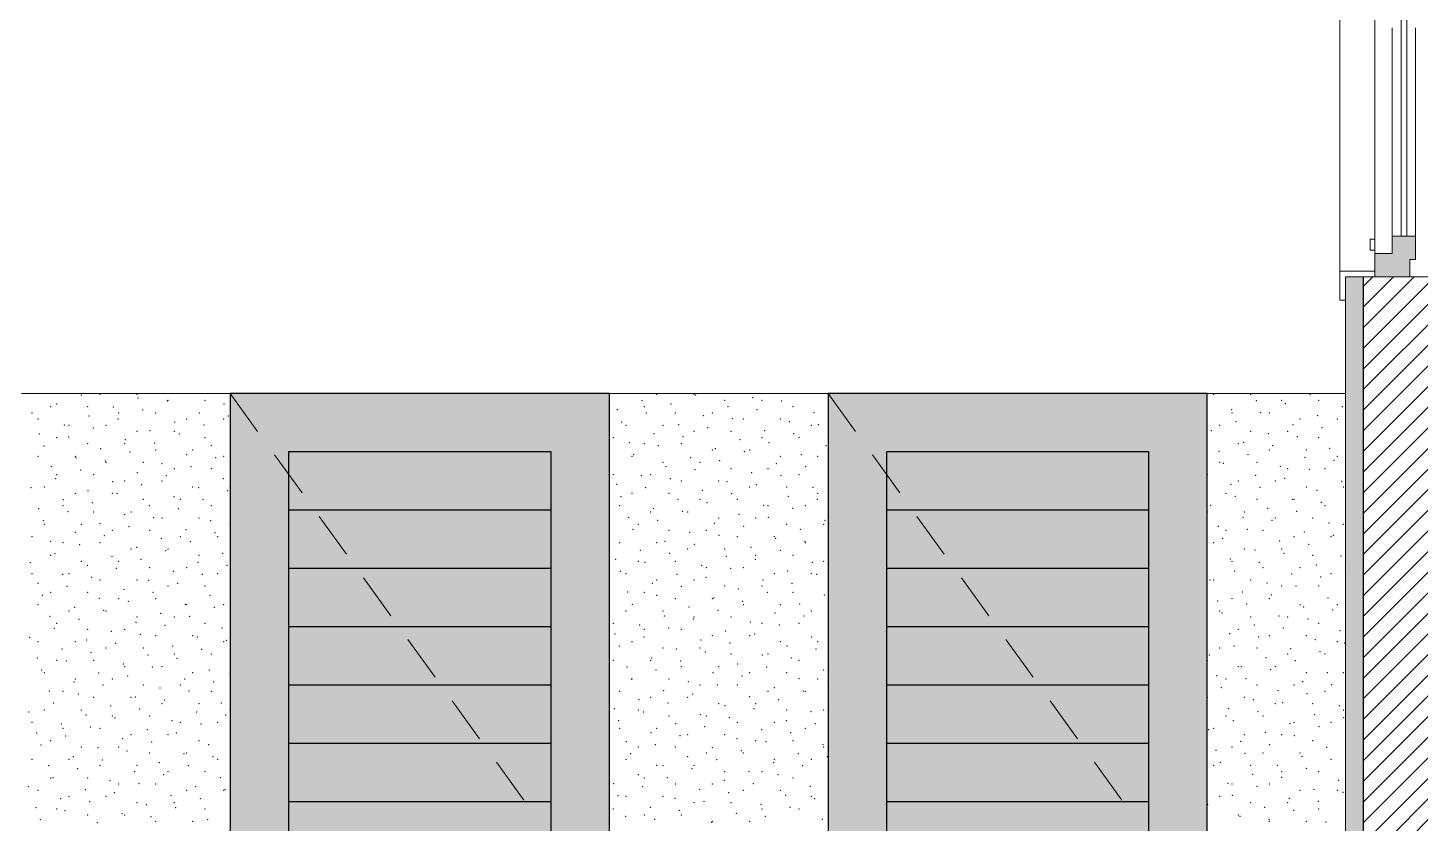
# Model space of a CAD drawing. Header units: metres. Extents: x -77 to 97, y 0 to 6.
# Drawn here: x 84.216 to 86.604, y 2.059 to 3.422 of the extents above; entities that cross this region are included whole.
import ezdxf

# ---------------------------------------------------------------- set-up
doc = ezdxf.new("R2010")
doc.units = ezdxf.units.M
doc.header["$MEASUREMENT"] = 0
for name, color, linetype in [('Janelas Archicad', 7, 'Continuous'), ('PAREDE CONSTRUIR', 7, 'Continuous'), ('Portas Archicad', 7, 'Continuous')]:
    doc.layers.add(name, color=color, linetype=linetype)
for name, color, linetype, lineweight in [('Janelas Archicad_Caneta_No__10', 7, 'Continuous', 5), ('PAREDE CONSTRUIR_Caneta_No__241', 7, 'Continuous', 13), ('PAREDE CONSTRUIR_Caneta_No__3', 7, 'Continuous', 25), ('PAREDE.ARQ_Caneta_No__241', 7, 'Continuous', 13), ('Portas Archicad_Caneta_No__3', 7, 'Continuous', 25)]:
    doc.layers.add(name, color=color, linetype=linetype, lineweight=lineweight)
for name, color, linetype, lineweight, true_color in [('Janelas Archicad_Caneta_No__9', 7, 'Continuous', 5, 0x020202), ('Janelas Archicad_Caneta_No__97', 7, 'Continuous', 5, 0x6b6b6b), ('PAREDE.ARQ_Caneta_No__97', 7, 'Continuous', 5, 0x6b6b6b), ('Portas Archicad_Caneta_No__97', 7, 'Continuous', 5, 0x6b6b6b)]:
    doc.layers.add(name, color=color, linetype=linetype, lineweight=lineweight, true_color=true_color)

msp = doc.modelspace()

# ---------------------------------------------------------------- hatches: boundary and pattern name
at = {"layer": 'Janelas Archicad', "linetype": 'Continuous', "lineweight": 0, "true_color": 0xffffff}
for points in [[(86.5558, 3.0653), (86.5558, 3.0253), (86.5958, 3.0253), (86.5958, 3.0653)], [(86.5858, 3.0253), (86.5558, 3.0253), (86.5558, 3.0353), (86.5258, 3.0353), (86.5258, 2.9953), (86.5858, 2.9953)]]:
    msp.add_hatch(color=7, dxfattribs=at).paths.add_polyline_path(points)
at = {"layer": 'PAREDE CONSTRUIR', "linetype": 'Continuous', "lineweight": 0, "true_color": 0xffffff}
msp.add_hatch(color=7, dxfattribs=at).paths.add_polyline_path([(86.4758, 0.7953), (86.5058, 0.7953), (86.5058, 2.9953), (86.4758, 2.9953)])
at = {"layer": 'PAREDE CONSTRUIR', "linetype": 'Continuous', "lineweight": 0, "true_color": 0x000000}
h = msp.add_hatch(dxfattribs=at)
h.set_pattern_fill('common_brick_0004', color=18, style=0, pattern_type=2)
h.set_pattern_definition([(45, (29.87522, 0.795284), (-0.01767767, 0.01767767), [])])
h.paths.add_polyline_path([(86.5058, 2.9953), (86.5058, 0.7953), (86.6458, 0.7953), (86.6458, 2.9953)])
at = {"layer": 'Portas Archicad', "linetype": 'Continuous', "lineweight": 0, "true_color": 0xffffff}
for points in [[(84.5635, 0.9953), (84.6635, 1.0953), (84.6635, 2.6953), (84.5635, 2.7953)], [(84.5635, 2.7953), (84.6635, 2.6953), (85.1135, 2.6953), (85.2135, 2.7953)], [(85.5886, 0.9953), (85.6886, 1.0953), (85.6886, 2.6953), (85.5886, 2.7953)], [(85.5886, 2.7953), (85.6886, 2.6953), (86.1386, 2.6953), (86.2386, 2.7953)], [(84.6635, 2.6953), (84.6635, 2.5953), (85.1135, 2.5953), (85.1135, 2.6953)], [(85.6886, 2.6953), (85.6886, 2.5953), (86.1386, 2.5953), (86.1386, 2.6953)], [(84.6635, 2.4953), (85.1135, 2.4953), (85.1135, 2.5953), (84.6635, 2.5953)], [(85.6886, 2.5953), (85.6886, 2.4953), (86.1386, 2.4953), (86.1386, 2.5953)], [(84.6635, 2.4953), (84.6635, 2.3953), (85.1135, 2.3953), (85.1135, 2.4953)], [(85.6886, 2.4953), (85.6886, 2.3953), (86.1386, 2.3953), (86.1386, 2.4953)], [(84.6635, 2.3953), (84.6635, 2.2953), (85.1135, 2.2953), (85.1135, 2.3953)], [(85.6886, 2.2953), (86.1386, 2.2953), (86.1386, 2.3953), (85.6886, 2.3953)], [(84.6635, 2.1953), (85.1135, 2.1953), (85.1135, 2.2953), (84.6635, 2.2953)], [(85.6886, 2.2953), (85.6886, 2.1953), (86.1386, 2.1953), (86.1386, 2.2953)], [(84.6635, 2.0953), (85.1135, 2.0953), (85.1135, 2.1953), (84.6635, 2.1953)], [(85.6886, 2.1953), (85.6886, 2.0953), (86.1386, 2.0953), (86.1386, 2.1953)], [(84.6635, 1.9953), (85.1135, 1.9953), (85.1135, 2.0953), (84.6635, 2.0953)], [(85.6886, 1.9953), (86.1386, 1.9953), (86.1386, 2.0953), (85.6886, 2.0953)]]:
    msp.add_hatch(color=7, dxfattribs=at).paths.add_polyline_path(points)
h = msp.add_hatch(color=7, dxfattribs=at)
h.paths.add_polyline_path([(85.1135, 1.0953), (85.2135, 0.9953), (85.2135, 2.7953), (85.1135, 2.6953)])
h.paths.add_polyline_path([(85.1385, 1.7953), (85.1419, 1.8078), (85.151, 1.8169), (85.1635, 1.8203), (85.176, 1.8169), (85.1852, 1.8078), (85.1885, 1.7953), (85.1852, 1.7828), (85.176, 1.7736), (85.1635, 1.7703), (85.151, 1.7736), (85.1419, 1.7828)], flags=0)
h = msp.add_hatch(color=7, dxfattribs=at)
h.paths.add_polyline_path([(86.1386, 1.0953), (86.2386, 0.9953), (86.2386, 2.7953), (86.1386, 2.6953)])
h.paths.add_polyline_path([(86.1636, 1.7953), (86.167, 1.8078), (86.1761, 1.8169), (86.1886, 1.8203), (86.2011, 1.8169), (86.2103, 1.8078), (86.2136, 1.7953), (86.2103, 1.7828), (86.2011, 1.7736), (86.1886, 1.7703), (86.1761, 1.7736), (86.167, 1.7828)], flags=0)

# ---------------------------------------------------------------- linework, layer by layer
at = {"layer": 'Janelas Archicad_Caneta_No__10', "color": 7, "linetype": 'Continuous', "lineweight": 5}
for p in [(86.4658, 3.0053), (86.4758, 2.9553)]:
    msp.add_line(p, (86.4658, 2.9553), dxfattribs=at)
at = {"layer": 'Janelas Archicad_Caneta_No__10', "color": 7, "linetype": 'Continuous', "lineweight": 5, "flags": 128}
msp.add_lwpolyline([(86.5258, 3.0053), (86.4758, 3.0053), (86.4658, 3.0053)], dxfattribs=at)
at = {"layer": 'Janelas Archicad_Caneta_No__9', "color": 18, "linetype": 'Continuous', "lineweight": 5, "true_color": 0x020202}
for p, q in [((86.4658, 3.7853), (86.4658, 3.0053)), ((86.5258, 3.7553), (86.5258, 3.0353)), ((86.5708, 3.7253), (86.5708, 3.0653)), ((86.5808, 3.0653), (86.5808, 3.7253)), ((86.5558, 3.3518), (86.5558, 3.0653)), ((86.5958, 3.3518), (86.5958, 3.0653)), ((86.5178, 3.0598), (86.5206, 3.0598)), ((86.5178, 3.0598), (86.5178, 3.0408)), ((86.5206, 3.0598), (86.5258, 3.0598)), ((86.5558, 3.0653), (86.5558, 3.0353)), ((86.5958, 3.0653), (86.5558, 3.0653)), ((86.5958, 3.0653), (86.5958, 3.0253)), ((86.5178, 3.0408), (86.5206, 3.0408)), ((86.5206, 3.0408), (86.5258, 3.0408)), ((86.5558, 3.0353), (86.5258, 3.0353)), ((86.5858, 3.0253), (86.5858, 2.9953)), ((86.5958, 3.0253), (86.5858, 3.0253))]:
    msp.add_line(p, q, dxfattribs=at)
at = {"layer": 'Janelas Archicad_Caneta_No__9', "color": 18, "linetype": 'Continuous', "lineweight": 5, "true_color": 0x020202, "flags": 128}
msp.add_lwpolyline([(86.5258, 3.0353), (86.5258, 3.0053), (86.5258, 2.9953)], dxfattribs=at)
at = {"layer": 'Janelas Archicad_Caneta_No__97', "color": 251, "linetype": 'Continuous', "lineweight": 5, "true_color": 0x6b6b6b}
for p, q in [((86.5558, 3.4222), (86.5558, 3.3518)), ((86.5958, 3.4222), (86.5958, 3.3518))]:
    msp.add_line(p, q, dxfattribs=at)
at = {"layer": 'PAREDE CONSTRUIR_Caneta_No__241', "color": 7, "linetype": 'Continuous', "lineweight": 13, "flags": 128}
for points in [[(86.4758, 2.9953), (86.4758, 2.9553), (86.4758, 0.8953)], [(86.6758, 2.9953), (86.6458, 2.9953), (86.5858, 2.9953), (86.5258, 2.9953), (86.5058, 2.9953), (86.4758, 2.9953)]]:
    msp.add_lwpolyline(points, dxfattribs=at)
at = {"layer": 'PAREDE CONSTRUIR_Caneta_No__3', "color": 7, "linetype": 'Continuous', "lineweight": 25}
msp.add_line((86.5058, 2.9953), (86.5058, 0.7953), dxfattribs=at)
at = {"layer": 'PAREDE.ARQ_Caneta_No__241', "color": 7, "linetype": 'Continuous', "lineweight": 13}
for p, q in [((84.5635, 2.7953), (84.2055, 2.7953)), ((85.5886, 2.7953), (85.2135, 2.7953)), ((86.4758, 2.7953), (86.2386, 2.7953))]:
    msp.add_line(p, q, dxfattribs=at)
at = {"layer": 'PAREDE.ARQ_Caneta_No__97', "color": 251, "linetype": 'Continuous', "lineweight": 5, "true_color": 0x6b6b6b}
for p in [(84.3401, 2.7939), (84.4038, 2.7939), (85.2947, 2.7939), (85.3584, 2.7939), (86.2493, 2.7939), (86.3129, 2.7939), (86.4148, 2.7932), (84.2553, 2.7727), (84.2657, 2.7772), (84.308, 2.7926), (84.3189, 2.7727), (84.3632, 2.7723), (84.4055, 2.7877), (84.4553, 2.7824), (84.4568, 2.7833), (84.5204, 2.7833), (84.5529, 2.7775), (85.2693, 2.7828), (85.2735, 2.7727), (85.3191, 2.7775), (85.3614, 2.7929), (85.4114, 2.7833), (85.4167, 2.7726), (85.459, 2.788), (85.475, 2.7833), (85.5088, 2.7827), (85.5281, 2.7727), (86.3227, 2.7831), (86.366, 2.7833), (86.3725, 2.7778), (86.4296, 2.7833), (86.4701, 2.7729), (84.2234, 2.7618), (84.2341, 2.7514), (84.321, 2.7569), (84.3708, 2.7516), (84.3719, 2.762), (84.4131, 2.767), (84.4356, 2.762), (84.4683, 2.7467), (84.4886, 2.7514), (84.5106, 2.7621), (84.5523, 2.7514), (84.5604, 2.7568), (85.227, 2.7674), (85.2345, 2.7467), (85.2768, 2.7621), (85.3265, 2.762), (85.3744, 2.7572), (85.3902, 2.762), (85.4242, 2.7519), (85.4432, 2.7514), (85.4665, 2.7673), (85.5068, 2.7514), (85.5218, 2.747), (85.5641, 2.7624), (86.2804, 2.7677), (86.2811, 2.762), (86.288, 2.747), (86.3302, 2.7624), (86.3448, 2.762), (86.3978, 2.7514), (86.4278, 2.7575), (86.4614, 2.7514), (84.2364, 2.7261), (84.2787, 2.7415), (84.2871, 2.7408), (84.3285, 2.7362), (84.3507, 2.7408), (84.4038, 2.7302), (84.4261, 2.7313), (84.4674, 2.7302), (84.4759, 2.726), (84.5182, 2.7414), (85.2417, 2.7408), (85.2898, 2.7264), (85.3053, 2.7408), (85.3321, 2.7418), (85.3584, 2.7302), (85.3819, 2.7365), (85.422, 2.7302), (85.4795, 2.7316), (85.5293, 2.7263), (85.5599, 2.7408), (85.5716, 2.7417), (86.2457, 2.7317), (86.2599, 2.7408), (86.3129, 2.7302), (86.3432, 2.7267), (86.3766, 2.7302), (86.3855, 2.7421), (86.393, 2.7214), (86.4353, 2.7368), (84.2439, 2.7054), (84.2659, 2.7196), (84.2862, 2.7208), (84.3189, 2.709), (84.3415, 2.7005), (84.3825, 2.709), (84.3838, 2.7159), (84.4336, 2.7106), (84.4356, 2.6984), (84.4992, 2.6984), (84.5204, 2.7196), (84.5311, 2.7057), (85.2205, 2.7196), (85.2475, 2.711), (85.2735, 2.709), (85.2973, 2.7057), (85.3371, 2.709), (85.3396, 2.7211), (85.3902, 2.6984), (85.3949, 2.7008), (85.4372, 2.7162), (85.4538, 2.6984), (85.475, 2.7196), (85.487, 2.7109), (85.5387, 2.7196), (85.5846, 2.706), (86.2917, 2.709), (86.3009, 2.7113), (86.3448, 2.6984), (86.3508, 2.7061), (86.4084, 2.6984), (86.4296, 2.7196), (86.4483, 2.7011), (84.2341, 2.6878), (84.2977, 2.6878), (84.2992, 2.6851), (84.349, 2.6798), (84.3507, 2.6772), (84.3913, 2.6952), (84.4144, 2.6772), (84.4466, 2.6749), (84.4889, 2.6903), (84.5387, 2.685), (84.5523, 2.6878), (85.2523, 2.6878), (85.2551, 2.6904), (85.3053, 2.6772), (85.3526, 2.6854), (85.369, 2.6772), (85.4024, 2.6801), (85.4447, 2.6955), (85.5, 2.6752), (85.5068, 2.6878), (85.5423, 2.6906), (85.5705, 2.6878), (86.2587, 2.6959), (86.2599, 2.6772), (86.2662, 2.6753), (86.3085, 2.6907), (86.3236, 2.6772), (86.406, 2.6857), (86.4559, 2.6805), (86.4614, 2.6878), (84.2569, 2.6697), (84.2659, 2.656), (84.3067, 2.6644), (84.3295, 2.656), (84.4043, 2.6595), (84.4541, 2.6542), (84.4674, 2.6666), (84.4964, 2.6696), (84.531, 2.6666), (85.2205, 2.656), (85.268, 2.6546), (85.2841, 2.656), (85.3103, 2.67), (85.3601, 2.6648), (85.422, 2.6666), (85.4577, 2.6598), (85.4856, 2.6666), (85.5075, 2.6545), (85.5387, 2.656), (85.5498, 2.6699), (86.2387, 2.656), (86.3215, 2.655), (86.3638, 2.6703), (86.3766, 2.6666), (86.4136, 2.6651), (86.4402, 2.6666), (84.2221, 2.6337), (84.2447, 2.6348), (84.2644, 2.6491), (84.3197, 2.6287), (84.362, 2.6441), (84.3825, 2.6454), (84.4118, 2.6388), (84.4462, 2.6454), (84.4992, 2.6348), (84.5094, 2.6339), (84.5517, 2.6493), (84.5592, 2.6286), (84.5629, 2.6348), (85.2258, 2.6393), (85.2756, 2.634), (85.3179, 2.6494), (85.3371, 2.6454), (85.3731, 2.629), (85.4008, 2.6454), (85.4154, 2.6444), (85.4538, 2.6348), (85.4652, 2.6392), (85.5175, 2.6348), (85.5628, 2.6342), (86.2792, 2.6396), (86.2917, 2.6454), (86.329, 2.6343), (86.3554, 2.6454), (86.3713, 2.6497), (86.4084, 2.6348), (86.4266, 2.6294), (86.4689, 2.6447), (86.472, 2.6348), (84.2765, 2.6029), (84.2774, 2.6133), (84.2977, 2.6242), (84.3272, 2.6081), (84.3613, 2.6242), (84.3695, 2.6235), (84.4144, 2.6136), (84.4248, 2.6031), (84.4671, 2.6185), (84.478, 2.6136), (84.5169, 2.6132), (84.531, 2.6029), (85.2311, 2.6029), (85.2333, 2.6186), (85.2523, 2.6242), (85.3159, 2.6242), (85.3309, 2.6137), (85.369, 2.6136), (85.3807, 2.6084), (85.423, 2.6238), (85.4326, 2.6136), (85.4782, 2.6034), (85.4856, 2.6029), (85.5205, 2.6188), (85.5493, 2.6029), (85.5703, 2.6136), (85.5705, 2.6242), (86.2444, 2.6035), (86.2705, 2.6242), (86.2867, 2.6189), (86.3236, 2.6136), (86.3843, 2.614), (86.3872, 2.6136), (86.4341, 2.6087), (86.4402, 2.6029), (84.2351, 2.598), (84.285, 2.5927), (84.3295, 2.5923), (84.3825, 2.5877), (84.3932, 2.5923), (84.4323, 2.5825), (84.4462, 2.5817), (84.4746, 2.5979), (84.5098, 2.5817), (85.2463, 2.5829), (85.2841, 2.5923), (85.2886, 2.5983), (85.3384, 2.593), (85.3477, 2.5923), (85.4008, 2.5817), (85.4359, 2.5881), (85.4644, 2.5817), (85.4858, 2.5828), (85.528, 2.5982), (86.2387, 2.5923), (86.2997, 2.5832), (86.3023, 2.5923), (86.342, 2.5986), (86.3554, 2.5817), (86.3918, 2.5933), (86.419, 2.5817), (84.2427, 2.5773), (84.2447, 2.5711), (84.298, 2.557), (84.3083, 2.5711), (84.3402, 2.5724), (84.3613, 2.5605), (84.3901, 2.5671), (84.425, 2.5605), (84.4876, 2.5621), (84.5299, 2.5775), (84.5374, 2.5569), (84.5629, 2.5711), (85.2538, 2.5622), (85.2629, 2.5711), (85.2961, 2.5776), (85.3159, 2.5605), (85.3514, 2.5573), (85.3796, 2.5605), (85.3937, 2.5727), (85.4435, 2.5674), (85.5175, 2.5711), (85.541, 2.5625), (85.5811, 2.5711), (85.5833, 2.5778), (86.2574, 2.5678), (86.2705, 2.5605), (86.3072, 2.5625), (86.3342, 2.5605), (86.3495, 2.5779), (86.4048, 2.5576), (86.4471, 2.573), (86.472, 2.5711), (84.2234, 2.5499), (84.2557, 2.5416), (84.2765, 2.5393), (84.3055, 2.5363), (84.3401, 2.5393), (84.3478, 2.5517), (84.403, 2.5314), (84.4453, 2.5468), (84.478, 2.5499), (84.4951, 2.5415), (84.5416, 2.5499), (85.2311, 2.5393), (85.2947, 2.5393), (85.3091, 2.5419), (85.3589, 2.5366), (85.4012, 2.552), (85.4326, 2.5499), (85.4565, 2.5317), (85.4962, 2.5499), (85.4988, 2.5471), (85.5486, 2.5418), (85.5493, 2.5393), (86.2493, 2.5393), (86.2649, 2.5471), (86.3625, 2.5422), (86.3872, 2.5499), (86.4123, 2.5369), (86.4508, 2.5499), (86.4546, 2.5523), (84.2553, 2.5181), (84.2632, 2.5209), (84.3083, 2.5075), (84.3608, 2.516), (84.3719, 2.5075), (84.3932, 2.5287), (84.4106, 2.5107), (84.4529, 2.5261), (84.4568, 2.5287), (84.5098, 2.5181), (84.5504, 2.5212), (85.2245, 2.5111), (85.2629, 2.5075), (85.2668, 2.5265), (85.3166, 2.5212), (85.3265, 2.5075), (85.3477, 2.5287), (85.4114, 2.5287), (85.4142, 2.5163), (85.464, 2.511), (85.4644, 2.5181), (85.5063, 2.5264), (85.5281, 2.5181), (85.5811, 2.5075), (86.2779, 2.5114), (86.2811, 2.5075), (86.3023, 2.5287), (86.3202, 2.5268), (86.366, 2.5287), (86.37, 2.5215), (86.419, 2.5181), (86.4676, 2.5166), (84.2209, 2.5055), (84.2234, 2.4863), (84.2762, 2.4852), (84.2871, 2.4863), (84.3185, 2.5006), (84.3683, 2.4953), (84.425, 2.4969), (84.4659, 2.4904), (84.4886, 2.4969), (84.5081, 2.5058), (84.5157, 2.4851), (84.5416, 2.4863), (84.558, 2.5005), (85.232, 2.4904), (85.2417, 2.4863), (85.2743, 2.5058), (85.3296, 2.4855), (85.3719, 2.5009), (85.3796, 2.4969), (85.4217, 2.4956), (85.4432, 2.4969), (85.4962, 2.4863), (85.5193, 2.4907), (85.5599, 2.4863), (85.5616, 2.5061), (85.5691, 2.4854), (86.2855, 2.4907), (86.3278, 2.5061), (86.3342, 2.4969), (86.383, 2.4858), (86.3978, 2.4969), (86.4253, 2.5012), (86.4508, 2.4863), (86.4751, 2.4959), (84.2339, 2.4698), (84.2837, 2.4645), (84.326, 2.4799), (84.3401, 2.4757), (84.3813, 2.4596), (84.4038, 2.4757), (84.4236, 2.475), (84.4568, 2.4651), (84.4734, 2.4697), (84.5204, 2.4651), (85.2873, 2.4701), (85.2947, 2.4757), (85.3371, 2.4648), (85.3584, 2.4757), (85.3794, 2.4802), (85.4114, 2.4651), (85.4347, 2.4599), (85.475, 2.4651), (85.477, 2.4753), (85.5268, 2.47), (86.2432, 2.4753), (86.2493, 2.4757), (86.3129, 2.4757), (86.3407, 2.4704), (86.366, 2.4651), (86.3906, 2.4651), (86.4296, 2.4651), (86.4328, 2.4805), (84.2414, 2.4491), (84.2553, 2.4545), (84.3189, 2.4545), (84.339, 2.4442), (84.3719, 2.4438), (84.3888, 2.4389), (84.4311, 2.4543), (84.4356, 2.4438), (84.5287, 2.4494), (85.245, 2.4547), (85.2735, 2.4545), (85.2948, 2.4494), (85.3265, 2.4438), (85.3902, 2.4438), (85.3924, 2.4445), (85.4422, 2.4392), (85.4845, 2.4546), (85.5281, 2.4545), (85.5821, 2.4497), (86.2562, 2.4396), (86.2811, 2.4438), (86.2985, 2.455), (86.3448, 2.4438), (86.3483, 2.4497), (86.4458, 2.4448), (84.2341, 2.4332), (84.2544, 2.4134), (84.2871, 2.4226), (84.2967, 2.4288), (84.3465, 2.4235), (84.3507, 2.4226), (84.4038, 2.412), (84.4441, 2.4186), (84.4674, 2.412), (84.4864, 2.434), (84.4886, 2.4332), (84.4939, 2.4133), (84.5362, 2.4287), (84.5523, 2.4332), (85.2417, 2.4226), (85.2526, 2.434), (85.3053, 2.4226), (85.3078, 2.4137), (85.3501, 2.4291), (85.3584, 2.412), (85.3999, 2.4238), (85.422, 2.412), (85.4432, 2.4332), (85.4975, 2.4189), (85.5068, 2.4332), (85.5398, 2.4343), (85.5473, 2.4136), (85.5599, 2.4226), (86.2599, 2.4226), (86.2637, 2.419), (86.306, 2.4344), (86.3129, 2.412), (86.3613, 2.414), (86.3766, 2.412), (86.3978, 2.4332), (86.4036, 2.4294), (86.4534, 2.4241), (86.4614, 2.4332), (84.2619, 2.3927), (84.2659, 2.4014), (84.3042, 2.4081), (84.3189, 2.3908), (84.3595, 2.3878), (84.3825, 2.3908), (84.4018, 2.4032), (84.4516, 2.3979), (84.5204, 2.4014), (84.5492, 2.393), (85.2205, 2.4014), (85.2656, 2.3983), (85.2735, 2.3908), (85.3154, 2.3931), (85.3371, 2.3908), (85.3577, 2.4084), (85.4129, 2.3881), (85.4552, 2.4035), (85.475, 2.4014), (85.505, 2.3982), (85.5387, 2.4014), (86.2917, 2.3908), (86.319, 2.3986), (86.3688, 2.3934), (86.4111, 2.4088), (86.4296, 2.4014), (86.4664, 2.3884), (84.2197, 2.3774), (84.2341, 2.3696), (84.2977, 2.3696), (84.3172, 2.3724), (84.367, 2.3671), (84.4093, 2.3825), (84.4356, 2.3802), (84.4992, 2.3802), (84.5069, 2.3776), (84.5523, 2.3696), (84.5567, 2.3723), (85.2233, 2.3829), (85.2523, 2.3696), (85.2731, 2.3777), (85.3707, 2.3727), (85.3902, 2.3802), (85.4205, 2.3675), (85.4538, 2.3802), (85.4628, 2.3828), (85.5068, 2.3696), (85.5603, 2.3779), (85.5705, 2.3696), (86.2767, 2.3833), (86.3265, 2.378), (86.3448, 2.3802), (86.4084, 2.3802), (86.4241, 2.3731), (86.4614, 2.3696), (86.4739, 2.3678), (84.2327, 2.3416), (84.2749, 2.357), (84.3248, 2.3518), (84.3507, 2.359), (84.4144, 2.359), (84.4223, 2.3468), (84.4646, 2.3622), (84.4674, 2.3484), (84.4721, 2.3415), (84.5144, 2.3569), (84.531, 2.3484), (85.2308, 2.3623), (85.2861, 2.342), (85.3053, 2.359), (85.3284, 2.3573), (85.369, 2.359), (85.3782, 2.3521), (85.422, 2.3484), (85.4757, 2.3471), (85.4856, 2.3484), (85.518, 2.3625), (85.5256, 2.3419), (85.5678, 2.3572), (86.2419, 2.3472), (86.2599, 2.359), (86.2842, 2.3626), (86.3236, 2.359), (86.3395, 2.3423), (86.3766, 2.3484), (86.3818, 2.3577), (86.4316, 2.3524), (86.4402, 2.3484), (84.2402, 2.321), (84.2447, 2.3166), (84.2659, 2.3378), (84.2825, 2.3364), (84.3295, 2.3378), (84.3378, 2.316), (84.38, 2.3314), (84.3825, 2.3272), (84.4298, 2.3262), (84.4462, 2.3272), (84.4992, 2.3166), (84.5274, 2.3212), (84.5629, 2.3166), (85.2205, 2.3378), (85.2438, 2.3266), (85.2841, 2.3378), (85.2936, 2.3213), (85.3359, 2.3367), (85.3371, 2.3272), (85.3912, 2.3164), (85.4008, 2.3272), (85.4335, 2.3317), (85.4538, 2.3166), (85.4833, 2.3265), (85.5175, 2.3166), (85.5387, 2.3378), (85.5808, 2.3215), (86.2387, 2.3378), (86.2917, 2.3272), (86.2972, 2.3269), (86.347, 2.3216), (86.3554, 2.3272), (86.3893, 2.337), (86.4084, 2.3166), (86.4446, 2.3167), (86.472, 2.3166), (84.2955, 2.3007), (84.2977, 2.306), (84.3453, 2.2954), (84.3613, 2.306), (84.3876, 2.3108), (84.4144, 2.2954), (84.478, 2.2954), (84.4851, 2.3058), (84.5349, 2.3006), (85.2513, 2.3059), (85.2523, 2.306), (85.3159, 2.306), (85.3489, 2.301), (85.369, 2.2954), (85.3987, 2.2957), (85.4326, 2.2954), (85.441, 2.3111), (85.5386, 2.3061), (85.5705, 2.306), (85.5884, 2.3009), (86.2549, 2.3115), (86.2705, 2.306), (86.3047, 2.3062), (86.3236, 2.2954), (86.3872, 2.2954), (86.4023, 2.3013), (86.4521, 2.296), (84.2532, 2.2853), (84.2765, 2.2847), (84.303, 2.28), (84.3295, 2.2741), (84.3932, 2.2741), (84.4006, 2.2751), (84.4428, 2.2904), (84.4504, 2.2698), (84.4927, 2.2852), (84.531, 2.2847), (85.2311, 2.2847), (85.2643, 2.2702), (85.2841, 2.2741), (85.3066, 2.2856), (85.3477, 2.2741), (85.3564, 2.2803), (85.454, 2.2754), (85.4856, 2.2847), (85.4963, 2.2908), (85.5038, 2.2701), (85.5461, 2.2855), (85.5493, 2.2847), (86.2387, 2.2741), (86.2625, 2.2908), (86.3023, 2.2741), (86.3177, 2.2705), (86.36, 2.2859), (86.4098, 2.2806), (86.4402, 2.2847), (84.2184, 2.2492), (84.2447, 2.2529), (84.2607, 2.2646), (84.3083, 2.2529), (84.316, 2.2443), (84.3583, 2.2597), (84.4081, 2.2544), (84.4462, 2.2635), (84.5057, 2.2495), (84.5098, 2.2635), (84.5479, 2.2648), (84.5555, 2.2442), (84.5629, 2.2529), (85.222, 2.2548), (85.2629, 2.2529), (85.2718, 2.2495), (85.3141, 2.2649), (85.3694, 2.2446), (85.4008, 2.2635), (85.4117, 2.26), (85.4615, 2.2547), (85.4644, 2.2635), (85.5175, 2.2529), (85.5591, 2.2498), (85.5811, 2.2529), (86.2755, 2.2551), (86.3253, 2.2498), (86.3554, 2.2635), (86.3676, 2.2652), (86.419, 2.2635), (86.4228, 2.2449), (86.4651, 2.2603), (86.472, 2.2529), (84.2234, 2.2317), (84.2737, 2.2289), (84.2765, 2.2211), (84.3235, 2.2236), (84.3401, 2.2211), (84.3613, 2.2423), (84.3658, 2.239), (84.425, 2.2423), (84.4634, 2.2341), (84.478, 2.2317), (84.5132, 2.2288), (84.5416, 2.2317), (85.2296, 2.2341), (85.2311, 2.2211), (85.2947, 2.2211), (85.3159, 2.2423), (85.3271, 2.2292), (85.3769, 2.2239), (85.3796, 2.2423), (85.4192, 2.2393), (85.4326, 2.2317), (85.4962, 2.2317), (85.5168, 2.2344), (85.5493, 2.2211), (85.5666, 2.2291), (86.2493, 2.2211), (86.2705, 2.2423), (86.283, 2.2344), (86.3342, 2.2423), (86.3805, 2.2295), (86.3872, 2.2317), (86.4304, 2.2242), (86.4508, 2.2317), (86.4726, 2.2396), (84.2314, 2.2135), (84.2553, 2.1999), (84.2812, 2.2082), (84.3788, 2.2033), (84.3932, 2.2105), (84.4211, 2.2187), (84.4286, 2.198), (84.4568, 2.2105), (84.4709, 2.2134), (84.5098, 2.1999), (85.2426, 2.1984), (85.2848, 2.2138), (85.3346, 2.2085), (85.3477, 2.2105), (85.4114, 2.2105), (85.4322, 2.2036), (85.4644, 2.1999), (85.4745, 2.219), (85.482, 2.1983), (85.5243, 2.2137), (85.5281, 2.1999), (86.2407, 2.219), (86.296, 2.1987), (86.3023, 2.2105), (86.3383, 2.2141), (86.366, 2.2105), (86.3881, 2.2088), (86.419, 2.1999), (84.2389, 2.1928), (84.2942, 2.1725), (84.3083, 2.1893), (84.3365, 2.1879), (84.3719, 2.1893), (84.3863, 2.1826), (84.425, 2.1787), (84.4839, 2.1777), (84.4886, 2.1787), (84.5262, 2.1931), (84.5337, 2.1724), (85.2501, 2.1777), (85.2629, 2.1893), (85.2924, 2.1931), (85.3265, 2.1893), (85.3476, 2.1728), (85.3796, 2.1787), (85.3899, 2.1882), (85.4397, 2.1829), (85.4432, 2.1787), (85.5373, 2.178), (85.5796, 2.1934), (85.5811, 2.1893), (85.5871, 2.1727), (86.2537, 2.1833), (86.2811, 2.1893), (86.3035, 2.1781), (86.3342, 2.1787), (86.3458, 2.1934), (86.3978, 2.1787), (86.4011, 2.1731), (86.4434, 2.1885), (84.2234, 2.1681), (84.2519, 2.1571), (84.2871, 2.1681), (84.3017, 2.1518), (84.3401, 2.1575), (84.344, 2.1672), (84.4038, 2.1575), (84.4416, 2.1623), (84.4914, 2.157), (84.5416, 2.1681), (85.2417, 2.1681), (85.2947, 2.1575), (85.3054, 2.1574), (85.3552, 2.1521), (85.3584, 2.1575), (85.3975, 2.1675), (85.495, 2.1626), (85.4962, 2.1681), (85.5448, 2.1573), (85.5599, 2.1681), (86.2493, 2.1575), (86.2612, 2.1627), (86.3129, 2.1575), (86.3588, 2.1577), (86.4086, 2.1525), (86.4508, 2.1681), (86.4509, 2.1678), (84.2553, 2.1363), (84.2595, 2.1364), (84.3189, 2.1363), (84.357, 2.1315), (84.3719, 2.1256), (84.3993, 2.1469), (84.4068, 2.1262), (84.4356, 2.1256), (84.4491, 2.1416), (84.4568, 2.1469), (84.5204, 2.1469), (84.5467, 2.1367), (85.2208, 2.1266), (85.2631, 2.142), (85.2735, 2.1363), (85.3129, 2.1367), (85.3265, 2.1256), (85.3902, 2.1256), (85.4105, 2.1318), (85.4114, 2.1469), (85.4527, 2.1472), (85.4603, 2.1265), (85.475, 2.1469), (85.5025, 2.1419), (85.5281, 2.1363), (86.2742, 2.127), (86.2811, 2.1256), (86.3165, 2.1423), (86.3448, 2.1256), (86.366, 2.1469), (86.3663, 2.1371), (86.4296, 2.1469), (86.4639, 2.1321), (84.2172, 2.121), (84.2341, 2.115), (84.2725, 2.1007), (84.2871, 2.1044), (84.3147, 2.1161), (84.3507, 2.1044), (84.3646, 2.1108), (84.4621, 2.1059), (84.4886, 2.115), (84.5044, 2.1213), (84.5523, 2.115), (84.5542, 2.116), (85.2283, 2.106), (85.2417, 2.1044), (85.2706, 2.1214), (85.3053, 2.1044), (85.3259, 2.101), (85.3682, 2.1164), (85.418, 2.1111), (85.4432, 2.115), (85.5068, 2.115), (85.5155, 2.1062), (85.5578, 2.1216), (85.5599, 2.1044), (85.5654, 2.1009), (86.2599, 2.1044), (86.2817, 2.1063), (86.324, 2.1217), (86.3793, 2.1014), (86.3978, 2.115), (86.4216, 2.1167), (86.4614, 2.115), (86.4714, 2.1115), (84.2302, 2.0853), (84.2659, 2.0832), (84.28, 2.0801), (84.3223, 2.0954), (84.4038, 2.0938), (84.4198, 2.0905), (84.4674, 2.0938), (84.4696, 2.0852), (84.5119, 2.1006), (84.5204, 2.0832), (85.2205, 2.0832), (85.2836, 2.0856), (85.3334, 2.0804), (85.3584, 2.0938), (85.3757, 2.0958), (85.422, 2.0938), (85.4733, 2.0908), (85.475, 2.0832), (85.5231, 2.0855), (85.5387, 2.0832), (86.2394, 2.0909), (86.3129, 2.0938), (86.337, 2.086), (86.3766, 2.0938), (86.3868, 2.0807), (86.4291, 2.0961), (86.4296, 2.0832), (84.2377, 2.0647), (84.3189, 2.0726), (84.3353, 2.0597), (84.3776, 2.0751), (84.3825, 2.0726), (84.4274, 2.0698), (84.4356, 2.062), (84.4992, 2.062), (84.5249, 2.0649), (85.2413, 2.0703), (85.2735, 2.0726), (85.2911, 2.065), (85.3371, 2.0726), (85.3887, 2.0601), (85.3902, 2.062), (85.431, 2.0754), (85.4538, 2.062), (85.4808, 2.0702), (85.5784, 2.0652), (86.2917, 2.0726), (86.2947, 2.0706), (86.3445, 2.0653), (86.3448, 2.062), (86.4084, 2.062), (86.4421, 2.0604)]:
    msp.add_point(p, dxfattribs=at)
at = {"layer": 'Portas Archicad_Caneta_No__3', "color": 7, "linetype": 'Continuous', "lineweight": 25}
for p, q in [((84.5635, 2.7953), (84.5635, 0.9953)), ((85.2135, 2.7953), (84.5635, 2.7953)), ((85.2135, 0.9953), (85.2135, 2.7953)), ((85.5886, 2.7953), (85.5886, 0.9953)), ((86.2386, 2.7953), (85.5886, 2.7953)), ((86.2386, 0.9953), (86.2386, 2.7953)), ((85.1135, 2.6953), (84.6635, 2.6953)), ((84.6635, 2.6953), (84.6635, 2.5953)), ((85.1135, 2.5953), (85.1135, 2.6953)), ((86.1386, 2.6953), (85.6886, 2.6953)), ((85.6886, 2.6953), (85.6886, 2.5953)), ((86.1386, 2.5953), (86.1386, 2.6953)), ((85.1135, 2.5953), (84.6635, 2.5953)), ((84.6635, 2.5953), (84.6635, 2.4953)), ((85.1135, 2.4953), (85.1135, 2.5953)), ((86.1386, 2.5953), (85.6886, 2.5953)), ((85.6886, 2.5953), (85.6886, 2.4953)), ((86.1386, 2.4953), (86.1386, 2.5953)), ((85.1135, 2.4953), (84.6635, 2.4953)), ((84.6635, 2.4953), (84.6635, 2.3953)), ((85.1135, 2.3953), (85.1135, 2.4953)), ((86.1386, 2.4953), (85.6886, 2.4953)), ((85.6886, 2.4953), (85.6886, 2.3953)), ((86.1386, 2.3953), (86.1386, 2.4953)), ((85.1135, 2.3953), (84.6635, 2.3953)), ((84.6635, 2.3953), (84.6635, 2.2953)), ((85.1135, 2.2953), (85.1135, 2.3953)), ((86.1386, 2.3953), (85.6886, 2.3953)), ((85.6886, 2.3953), (85.6886, 2.2953)), ((86.1386, 2.2953), (86.1386, 2.3953)), ((85.1135, 2.2953), (84.6635, 2.2953)), ((84.6635, 2.2953), (84.6635, 2.1953)), ((85.1135, 2.1953), (85.1135, 2.2953)), ((86.1386, 2.2953), (85.6886, 2.2953)), ((85.6886, 2.2953), (85.6886, 2.1953)), ((86.1386, 2.1953), (86.1386, 2.2953)), ((85.1135, 2.1953), (84.6635, 2.1953)), ((84.6635, 2.1953), (84.6635, 2.0953)), ((85.1135, 2.0953), (85.1135, 2.1953)), ((86.1386, 2.1953), (85.6886, 2.1953)), ((85.6886, 2.1953), (85.6886, 2.0953)), ((86.1386, 2.0953), (86.1386, 2.1953)), ((85.1135, 2.0953), (84.6635, 2.0953)), ((84.6635, 2.0953), (84.6635, 1.9953)), ((85.1135, 1.9953), (85.1135, 2.0953)), ((86.1386, 2.0953), (85.6886, 2.0953)), ((85.6886, 2.0953), (85.6886, 1.9953)), ((86.1386, 1.9953), (86.1386, 2.0953))]:
    msp.add_line(p, q, dxfattribs=at)
at = {"layer": 'Portas Archicad_Caneta_No__97', "color": 251, "linetype": 'Continuous', "lineweight": 5, "true_color": 0x6b6b6b}
for p, q in [((84.5635, 2.7953), (84.6104, 2.7304)), ((85.5886, 2.7953), (85.6355, 2.7304)), ((84.6396, 2.6899), (84.6865, 2.625)), ((85.6647, 2.6899), (85.7116, 2.625)), ((84.7157, 2.5845), (84.7626, 2.5197)), ((85.7408, 2.5845), (85.7877, 2.5197)), ((84.7919, 2.4791), (84.8387, 2.4143)), ((85.817, 2.4791), (85.8638, 2.4143)), ((84.868, 2.3737), (84.9148, 2.3089)), ((85.8931, 2.3737), (85.9399, 2.3089)), ((84.9441, 2.2683), (84.9909, 2.2035)), ((85.9692, 2.2683), (86.016, 2.2035)), ((85.0202, 2.163), (85.067, 2.0981)), ((86.0453, 2.163), (86.0921, 2.0981))]:
    msp.add_line(p, q, dxfattribs=at)

doc.saveas('drawing.dxf')
